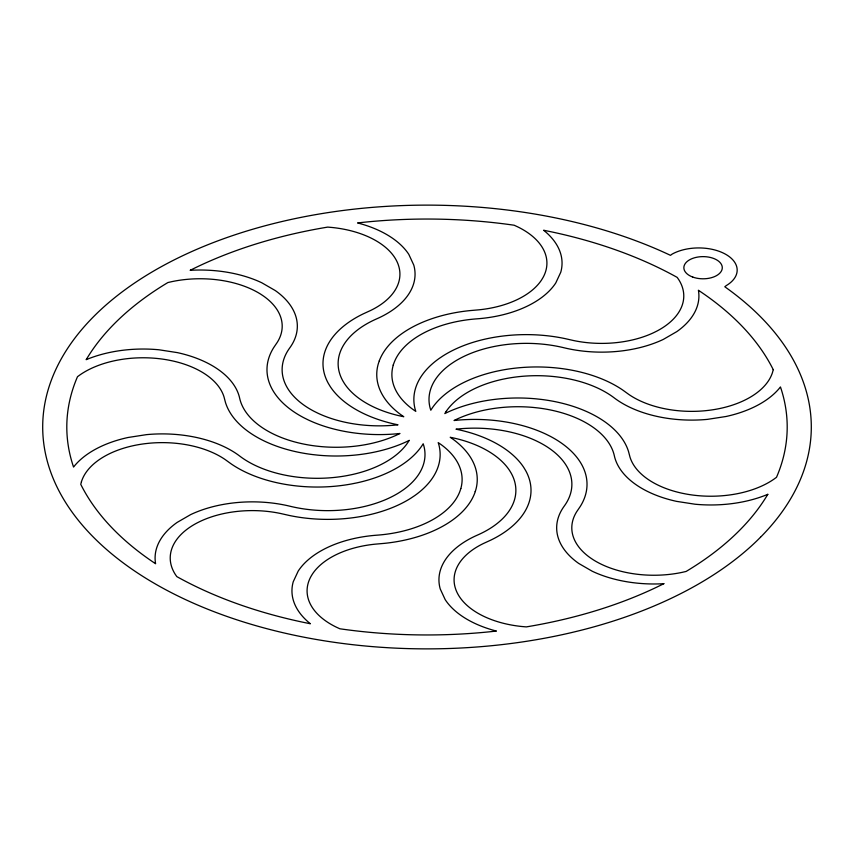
<?xml version="1.0" encoding="UTF-8"?>
<svg xmlns="http://www.w3.org/2000/svg" width="854" height="854" viewBox="0 0 854 854"><rect width="100%" height="100%" fill="white"/><g stroke="black" fill="none" stroke-linecap="round" stroke-linejoin="round"><path stroke-width="1.28" d="M393.203 365.085L393.182 365.416A97.249 56.15 0 0 0 413.219 409.632L415.802 411.393L415.151 409.301A112.386 64.883 0 0 1 439.34 358.36L442.959 355.937A112.386 64.883 0 0 1 564.654 338.526L573.589 340.543A82.123 47.408 0 0 0 653.716 332.654L656.79 331.128A82.123 47.408 0 0 0 678.823 279.781L677.211 277.411A360.196 207.96 0 0 0 544.265 230.377L543.614 230.238A97.249 56.15 0 0 1 560.758 272.245L555.794 282.92A97.249 56.15 0 0 1 476.97 318.83A97.249 56.15 0 0 0 394.078 362.694L393.203 365.085M460.818 488.584L459.922 491.306A97.249 56.15 0 0 1 377.03 535.17A97.249 56.15 0 0 0 298.206 571.08L293.242 581.755A97.249 56.15 0 0 0 310.386 623.762L309.735 623.623A360.196 207.96 0 0 1 176.789 576.589L175.177 574.219A82.123 47.408 0 0 1 197.21 522.872L200.284 521.346A82.123 47.408 0 0 1 280.411 513.457L289.346 515.474A112.386 64.883 0 0 0 411.041 498.063L414.66 495.64A112.386 64.883 0 0 0 438.849 444.699L438.198 442.607L440.781 444.368A97.249 56.15 0 0 1 460.818 488.584M81.418 481.795L80.756 484.325A360.196 207.96 0 0 0 155.161 563.437L155.599 563.747A97.249 56.15 0 0 1 177.141 522.413L190.688 514.588A97.249 56.15 0 0 1 290.05 506.251A97.249 56.15 0 0 0 399.821 492.192L402.949 490.1A97.249 56.15 0 0 0 423.883 446.023L423.189 443.749L421.929 445.756A112.386 64.883 0 0 1 356.865 482.884L351.634 483.93A112.386 64.883 0 0 1 231.156 463.882L225.178 459.559A82.123 47.408 0 0 0 148.948 443.258L144.966 443.696A82.123 47.408 0 0 0 81.418 481.795M773.244 369.675L772.582 372.205A82.123 47.408 0 0 1 709.034 410.304L705.052 410.742A82.123 47.408 0 0 1 628.822 394.441L622.844 390.118A112.386 64.883 0 0 0 502.365 370.07L497.135 371.116A112.386 64.883 0 0 0 432.071 408.244L430.811 410.251L430.117 407.977A97.249 56.15 0 0 1 451.051 363.9L454.179 361.808A97.249 56.15 0 0 1 563.95 347.749A97.249 56.15 0 0 0 663.312 339.412L676.859 331.587A97.249 56.15 0 0 0 698.401 290.253L698.839 290.563A360.196 207.96 0 0 1 773.244 369.675M379.283 360.847L378.247 363.996A112.386 64.883 0 0 0 401.412 415.087L403.782 416.72L400.024 415.93A97.249 56.15 0 0 1 344.375 383.425L342.796 380.809A97.249 56.15 0 0 1 376.593 318.894A97.249 56.15 0 0 0 413.763 265.05L408.81 254.364A97.249 56.15 0 0 0 357.58 222.937L358.274 222.862A360.196 207.96 0 0 1 514.14 225.221L517.599 226.812A82.123 47.408 0 0 1 542.973 277.635L541.639 279.845A82.123 47.408 0 0 1 479.073 309.81L469.593 310.642A112.386 64.883 0 0 0 379.283 360.847M475.208 491.594L474.717 493.153A112.386 64.883 0 0 1 384.407 543.357L374.927 544.19A82.123 47.408 0 0 0 312.361 574.155L311.027 576.365A82.123 47.408 0 0 0 336.401 627.188L339.86 628.779A360.196 207.96 0 0 0 495.726 631.138L496.42 631.063A97.249 56.15 0 0 1 445.19 599.636L440.237 588.95A97.249 56.15 0 0 1 477.407 535.106A97.249 56.15 0 0 0 511.204 473.191L509.624 470.575A97.249 56.15 0 0 0 453.976 438.07L450.218 437.28L452.588 438.913A112.386 64.883 0 0 1 475.753 490.004L475.208 491.594M409.194 440.408L407.828 442.575A97.249 56.15 0 0 1 351.528 474.707L347.002 475.614A97.249 56.15 0 0 1 239.76 456.1A97.249 56.15 0 0 0 146.482 434.643L127.983 437.504A97.249 56.15 0 0 0 73.54 467.074L73.423 466.679A360.196 207.96 0 0 1 77.5 376.689L80.265 374.692A82.123 47.408 0 0 1 168.291 360.046L172.113 360.815A82.123 47.408 0 0 1 224.015 396.939L225.456 402.405A112.386 64.883 0 0 0 312.425 454.552L317.869 455.15A112.386 64.883 0 0 0 406.365 441.774L409.194 440.408M446.172 411.425L444.806 413.592L447.635 412.226A112.386 64.883 0 0 1 536.131 398.85L541.575 399.448A112.386 64.883 0 0 1 628.544 451.595L629.985 457.061A82.123 47.408 0 0 0 681.887 493.185L685.709 493.954A82.123 47.408 0 0 0 773.735 479.307L776.499 477.311A360.196 207.96 0 0 0 780.577 387.321L780.46 386.926A97.249 56.15 0 0 1 726.017 416.496L707.518 419.357A97.249 56.15 0 0 1 614.239 397.9A97.249 56.15 0 0 0 506.998 378.386L502.472 379.293A97.249 56.15 0 0 0 446.172 411.425M86.425 359.299L86.19 359.673A97.249 56.15 0 0 1 158.951 349.777L177.451 352.638A97.249 56.15 0 0 1 239.643 398.156A97.249 56.15 0 0 0 315.617 446.012L320.325 446.525A97.249 56.15 0 0 0 396.907 434.953L399.971 433.469L396.341 433.843A112.386 64.883 0 0 1 308.113 419.869L303.917 417.787A112.386 64.883 0 0 1 273.75 347.525L277.251 342.369A82.123 47.408 0 0 0 263.576 296.103L260.94 294.331A82.123 47.408 0 0 0 172.017 281.606L167.896 282.546A360.196 207.96 0 0 0 86.425 359.299M767.81 494.327L767.575 494.701A360.196 207.96 0 0 1 686.104 571.454L681.983 572.394A82.123 47.408 0 0 1 593.06 559.669L590.424 557.897A82.123 47.408 0 0 1 576.749 511.631L580.25 506.475A112.386 64.883 0 0 0 550.083 436.213L545.887 434.131A112.386 64.883 0 0 0 457.659 420.157L454.029 420.531L457.093 419.047A97.249 56.15 0 0 1 533.675 407.475L538.383 407.988A97.249 56.15 0 0 1 614.357 455.844A97.249 56.15 0 0 0 676.549 501.362L695.049 504.223A97.249 56.15 0 0 0 767.81 494.327M760.498 537.251L757.114 540.603A384.3 221.88 0 0 1 680.147 593.936L675.066 596.455A384.3 221.88 0 0 1 659.363 603.725L653.983 606.041A384.3 221.88 0 0 1 608.614 622.534L602.678 624.338A384.3 221.88 0 0 1 578.414 630.925L572.223 632.419A384.3 221.88 0 0 1 388.186 647.738L381.514 647.311A384.3 221.88 0 0 1 156.218 584.446L151.5 581.691A384.3 221.88 0 0 1 129.594 286.474A384.3 221.88 0 0 1 635.162 240.497L640.767 242.621A384.3 221.88 0 0 1 667.785 254.076L670.486 255.346L672.055 254.15A38.43 22.183 0 0 1 725.911 254.428A38.43 22.183 0 0 1 726.391 285.524L724.8 286.763A384.3 221.88 0 0 1 744.837 302.284L748.563 305.497A384.3 221.88 0 0 1 760.498 537.251M190.688 270.056L190.154 270.312A97.249 56.15 0 0 1 261.74 282.749L275.287 290.563A97.249 56.15 0 0 1 289.73 347.93A97.249 56.15 0 0 0 314.08 411.308L317.709 413.112A97.249 56.15 0 0 0 394.057 425.207L397.996 424.801L394.527 424.075A112.386 64.883 0 0 1 330.21 386.51L328.384 383.489A112.386 64.883 0 0 1 363.11 313.93L370.604 310.482A82.123 47.408 0 0 0 398.829 266.469L398.081 264.174A82.123 47.408 0 0 0 332.089 227.484L327.712 227.1A360.196 207.96 0 0 0 190.688 270.056M663.846 583.688L663.312 583.944A360.196 207.96 0 0 1 526.288 626.9L521.911 626.516A82.123 47.408 0 0 1 455.919 589.826L455.171 587.531A82.123 47.408 0 0 1 483.396 543.518L490.89 540.07A112.386 64.883 0 0 0 525.616 470.511L523.79 467.49A112.386 64.883 0 0 0 459.473 429.925L456.004 429.199L459.943 428.793A97.249 56.15 0 0 1 536.291 440.888L539.92 442.692A97.249 56.15 0 0 1 564.27 506.07A97.249 56.15 0 0 0 578.713 563.437L592.26 571.251A97.249 56.15 0 0 0 663.846 583.688M692.807 277.091A19.215 11.091 0 0 0 722.27 268.156A19.215 11.091 0 0 0 694.131 257.897A19.215 11.091 0 0 0 692.807 277.091"/></g></svg>
